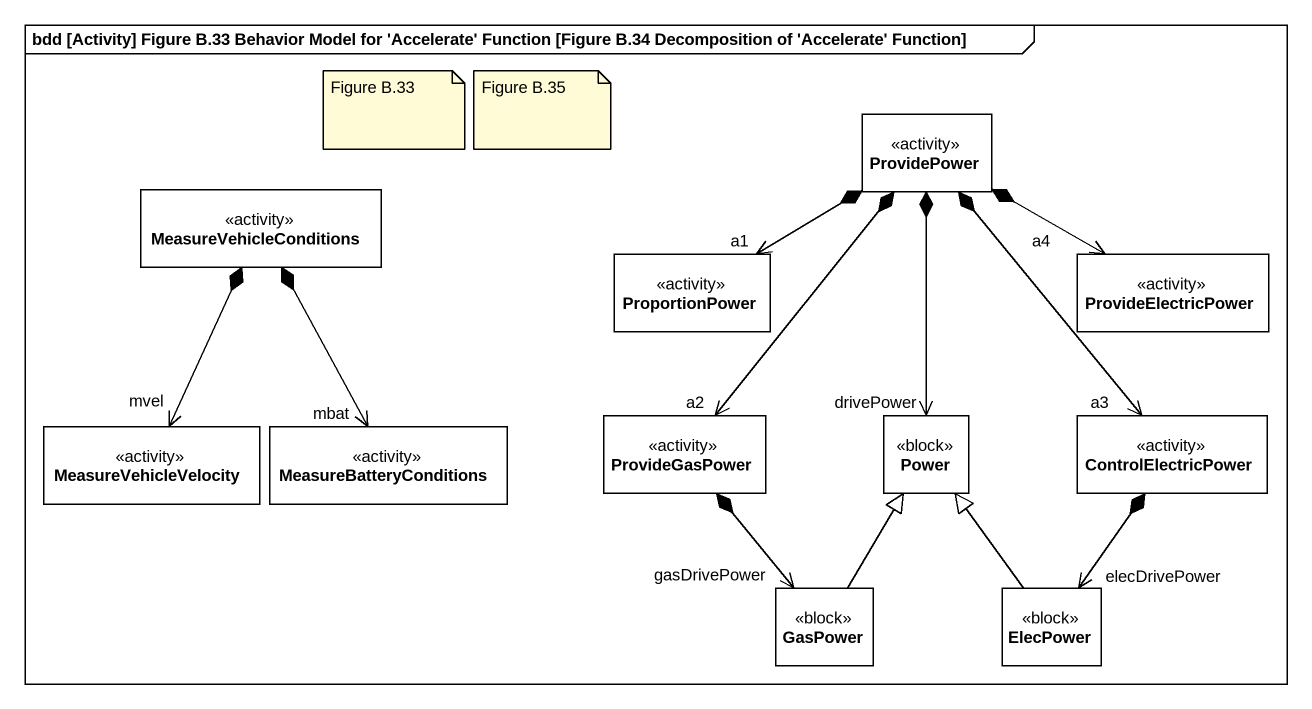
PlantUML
@startuml
mainframe bdd [Activity] Figure B.33 Behavior Model for 'Accelerate' Function [Figure B.34 Decomposition of 'Accelerate' Function]
hide circle
hide empty members
class ProvidePower <<activity>> #FFFFFF
class MeasureVehicleConditions <<activity>> #FFFFFF
class ProportionPower <<activity>> #FFFFFF
class ProvideElectricPower <<activity>> #FFFFFF
class MeasureVehicleVelocity <<activity>> #FFFFFF
class MeasureBatteryConditions <<activity>> #FFFFFF
class ProvideGasPower <<activity>> #FFFFFF
class Power <<block>> #FFFFFF
class ControlElectricPower <<activity>> #FFFFFF
class GasPower <<block>> #FFFFFF
class ElecPower <<block>> #FFFFFF
ProvidePower *-left-> "a1" ProportionPower
ProvidePower *-right-> "a4" ProvideElectricPower
ProvidePower *--> "a2" ProvideGasPower
ProvidePower *--> "drivePower" Power
ProvidePower *--> "a3" ControlElectricPower
MeasureVehicleConditions *--> "mvel" MeasureVehicleVelocity
MeasureVehicleConditions *--> "mbat" MeasureBatteryConditions
ProvideGasPower *--> "gasDrivePower" GasPower
ControlElectricPower *--> "elecDrivePower" ElecPower
GasPower -up-|> Power
ElecPower -up-|> Power
note as N1
  Figure B.33
end note
note as N2
  Figure B.35
end note
@enduml
